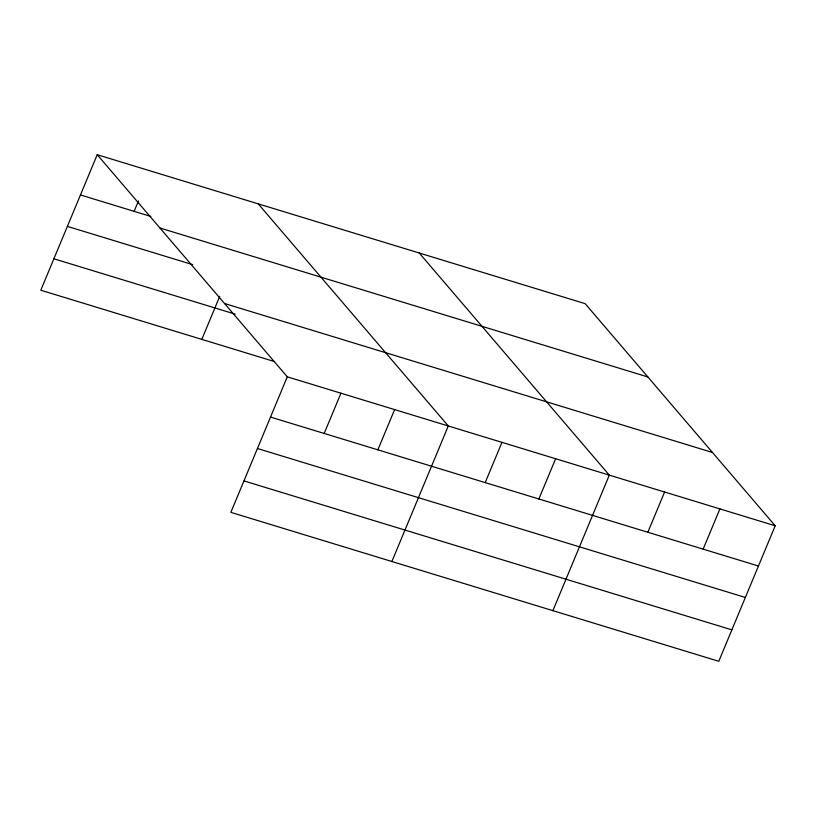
<?xml version="1.0" encoding="UTF-8"?>
<svg xmlns="http://www.w3.org/2000/svg" width="816" height="816" viewBox="0 0 816 816"><rect width="100%" height="100%" fill="white"/><g stroke="black" fill="none" stroke-linecap="round" stroke-linejoin="round"><path stroke-width="1.22" d="M97.216 154.703L287.273 376.819L230.857 512.346L718.784 661.297L775.2 525.779L585.143 303.654L97.216 154.703L40.8 290.221L274.574 361.59M134.13 211.334L138.445 200.981M201.817 339.385L219.718 296.371M324.187 433.449L340.945 393.2M377.859 449.83L394.618 409.591M391.874 561.5L448.29 425.972L258.233 203.857M485.204 482.603L501.962 442.364M538.876 498.994L555.635 458.745M552.891 610.654L609.307 475.126L419.251 253.011M647.853 532.256L664.601 492.007M703.147 549.137L719.906 508.888M80.458 194.953L150.827 216.434M159.936 228.001L647.863 376.961M67.371 226.389L192.607 264.619M224.553 303.521L712.48 452.472M53.887 258.784L235.181 314.129M287.273 376.819L775.2 525.779M270.514 417.068L758.452 566.018M257.428 448.504L745.355 597.465M243.943 480.899L731.87 629.86"/></g></svg>
